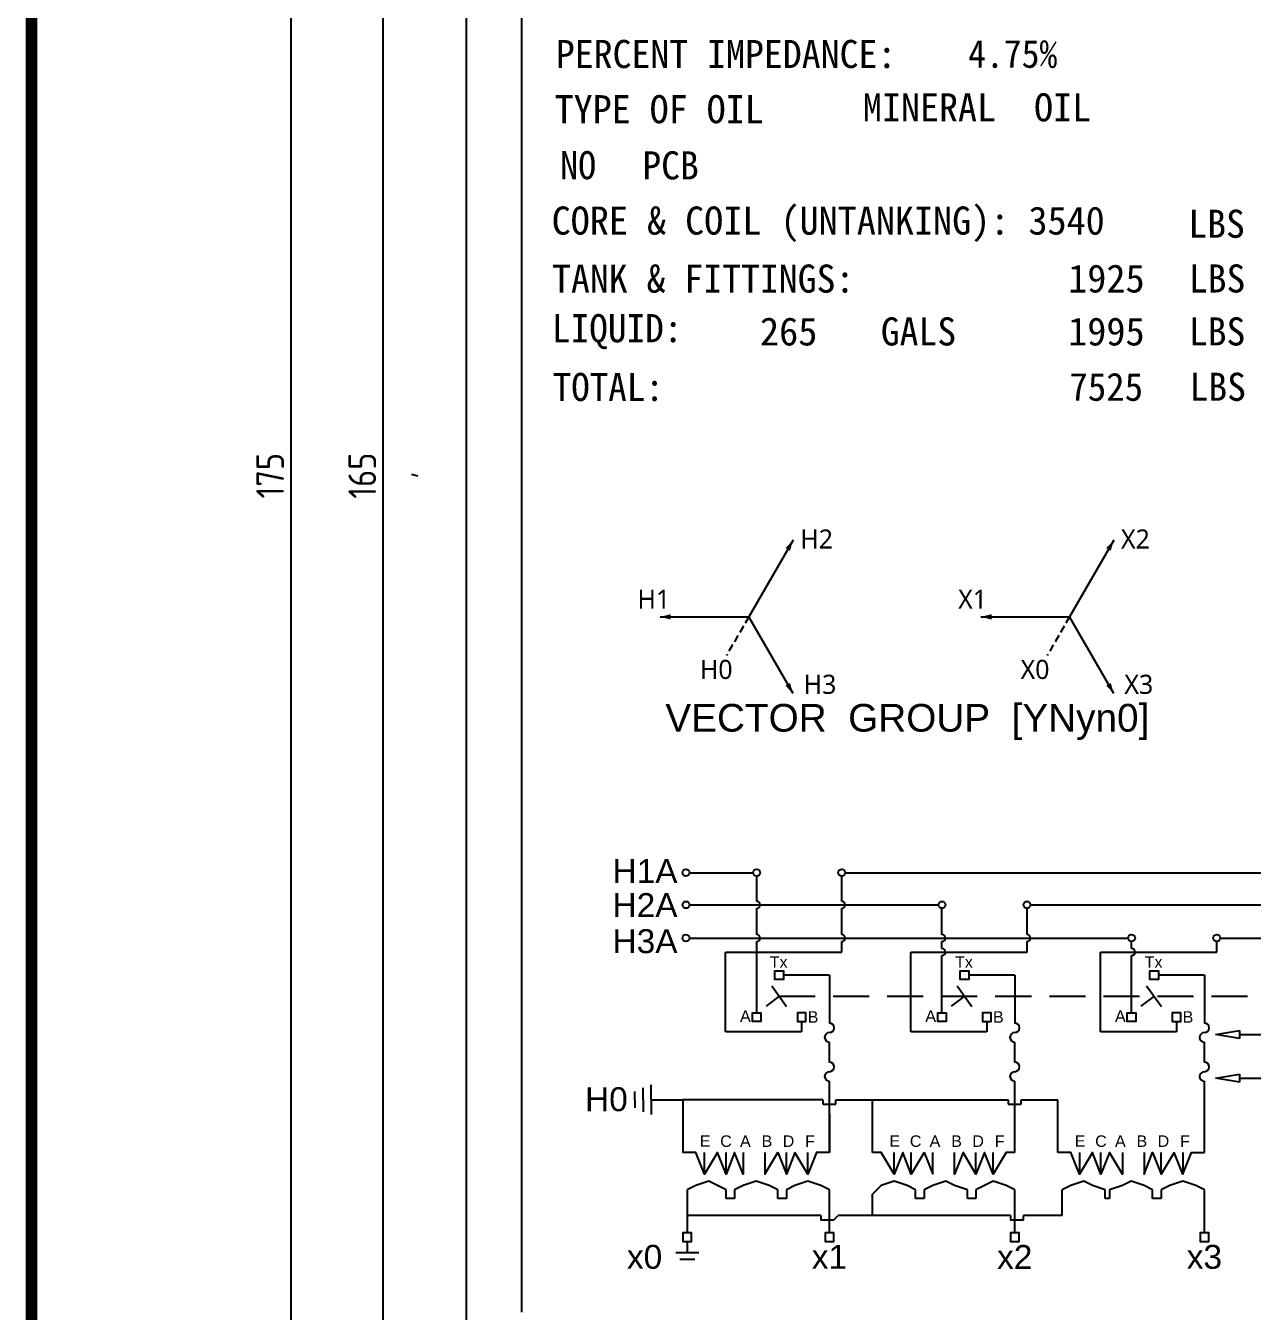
# Model space of a CAD drawing. Header units: millimetres. Extents: x 226184 to 235717, y -181921 to -175474.
# Drawn here: x 235498.4 to 235609.1, y -181563.1 to -181447 of the extents above; entities that cross this region are included whole.
import ezdxf
from ezdxf.enums import TextEntityAlignment as Align

# ---------------------------------------------------------------- set-up
doc = ezdxf.new("R2010")
doc.units = ezdxf.units.MM
doc.header["$LTSCALE"] = 13
doc.linetypes.add('DASHED', pattern=[0.75, 0.5, -0.25])
for name, color, linetype in [('1', 4, 'Continuous'), ('2', 3, 'Continuous'), ('4虚线层', 6, 'DASHED'), ('PDF_Geometry', 7, 'Continuous')]:
    doc.layers.add(name, color=color, linetype=linetype)
doc.layers.add('标注、文本', color=3, linetype='Continuous', lineweight=25)
doc.styles.add('Note Text (ANSI)', font='arial.ttf')
doc.styles.add('PDF FangSong', font='simfang.ttf')
doc.styles.get("Standard").update_dxf_attribs({"font": 'gbenor.shx', "bigfont": 'gbcbig.shx'})
doc.styles.add('宋体', font='msyh.ttf', dxfattribs={"width": 0.6})
doc.dimstyles.new('ISO-25', dxfattribs={"dimtxt": 2.5, "dimasz": 2.5, "dimexe": 1.25, "dimexo": 0.625, "dimtad": 1, "dimtxsty": 'Standard', "dimcen": 2.5, "dimadec": 0, "dimazin": 0, "dimtfac": 1, "dimtmove": 0, "dimatfit": 3, "dimfxl": 1, "dimarcsym": 0})

# ---------------------------------------------------------------- blocks, each defined once
blk = doc.blocks.new('*D159')
at = {"layer": '2', "color": 0, "linetype": 'Continuous', "lineweight": -2}
for p, q in [((235539.94, -181405.09), (235529.39, -181405.09)), ((235530.64, -181567.61), (235530.64, -181407.59)), ((235539.94, -181570.11), (235529.39, -181570.11))]:
    blk.add_line(p, q, dxfattribs=at)
at = {"layer": '2', "color": 0, "linetype": 'Continuous'}
for points in [[(235530.22, -181407.59), (235531.06, -181407.59), (235530.64, -181405.09)], [(235530.22, -181567.61), (235531.06, -181567.61), (235530.64, -181570.11)]]:
    blk.add_solid(points, dxfattribs=at)
at = {"layer": 'Defpoints', "color": 0, "linetype": 'Continuous'}
for p in [(235530.64, -181405.09), (235540.56, -181405.09), (235540.56, -181570.11)]:
    blk.add_point(p, dxfattribs=at)
at = {"layer": '2', "color": 0, "linetype": 'Continuous', "insert": (235528.76, -181487.6), "char_height": 2.5, "attachment_point": 5, "rotation": 90}
blk.add_mtext('165', dxfattribs=at)
blk = doc.blocks.new('*D160')
at = {"layer": '2', "color": 0, "linetype": 'Continuous', "lineweight": -2}
for p, q in [((235537.52, -181400.09), (235521.08, -181400.09)), ((235522.33, -181402.59), (235522.33, -181572.61)), ((235537.52, -181575.11), (235521.08, -181575.11))]:
    blk.add_line(p, q, dxfattribs=at)
at = {"layer": '2', "color": 0, "linetype": 'Continuous'}
for points in [[(235521.91, -181402.59), (235522.74, -181402.59), (235522.33, -181400.09)], [(235521.91, -181572.61), (235522.74, -181572.61), (235522.33, -181575.11)]]:
    blk.add_solid(points, dxfattribs=at)
at = {"layer": 'Defpoints', "color": 0, "linetype": 'Continuous'}
for p in [(235538.15, -181400.09), (235522.33, -181575.11), (235538.15, -181575.11)]:
    blk.add_point(p, dxfattribs=at)
at = {"layer": '2', "color": 0, "linetype": 'Continuous', "insert": (235520.45, -181487.6), "char_height": 2.5, "attachment_point": 5, "rotation": 90}
blk.add_mtext('175', dxfattribs=at)

msp = doc.modelspace()

# ---------------------------------------------------------------- linework, layer by layer
at = {"layer": '1', "color": 0, "linetype": 'Continuous'}
msp.add_line((235498.925, -181682.674), (235498.925, -181333.654), dxfattribs=at)
at = {"layer": '1', "const_width": 1.05}
msp.add_lwpolyline([(235498.925, -181333.654), (235716.275, -181333.654), (235716.275, -181682.674), (235498.925, -181682.674), (235498.925, -181333.654), (235716.275, -181333.654)], dxfattribs=at)
at = {"layer": '2', "linetype": 'Continuous'}
for p, q in [((235558.274, -181523.43), (235564.03, -181523.43)), ((235572.331, -181523.43), (235613.803, -181523.43)), ((235558.274, -181526.326), (235565.103, -181526.326)), ((235565.103, -181526.326), (235580.748, -181526.326)), ((235589.05, -181526.326), (235613.803, -181526.326)), ((235558.274, -181529.325), (235565.103, -181529.325)), ((235565.103, -181529.325), (235597.855, -181529.325)), ((235606.157, -181529.325), (235613.803, -181529.325)), ((235570.324, -181543.92), (235570.324, -181544.308)), ((235570.324, -181544.308), (235571.49, -181544.308)), ((235571.49, -181544.308), (235571.49, -181543.92)), ((235574.795, -181548.677), (235574.795, -181543.92)), ((235587.042, -181543.92), (235587.042, -181544.308)), ((235587.042, -181544.308), (235588.209, -181544.308)), ((235588.209, -181544.308), (235588.209, -181543.92)), ((235591.513, -181548.677), (235591.513, -181543.92))]:
    msp.add_line(p, q, dxfattribs=at)
at = {"layer": '2'}
for p, q in [((235570.907, -181532.684), (235570.907, -181536.994)), ((235587.625, -181532.684), (235587.625, -181536.994)), ((235604.733, -181532.684), (235604.733, -181536.994)), ((235570.324, -181543.92), (235557.688, -181543.92)), ((235571.49, -181543.92), (235587.042, -181543.92)), ((235588.209, -181543.92), (235591.513, -181543.92))]:
    msp.add_line(p, q, dxfattribs=at)
at = {"layer": '2', "color": 3}
for p, q in [((235607.905, -181538.015), (235616.345, -181538.015)), ((235607.905, -181541.958), (235616.345, -181541.958))]:
    msp.add_line(p, q, dxfattribs=at)
at = {"layer": '2'}
for points in [[(235567.625, -181493.418), (235563.628, -181500.341)], [(235596.562, -181493.418), (235592.565, -181500.341)], [(235555.635, -181500.341), (235563.628, -181500.341)], [(235567.625, -181507.264), (235563.628, -181500.341)], [(235584.571, -181500.341), (235592.565, -181500.341)], [(235596.562, -181507.264), (235592.565, -181500.341)]]:
    msp.add_lwpolyline(points, dxfattribs=at)
for points in [[(235567.625, -181493.418, 0, 0.48, 0), (235567.146, -181494.249, 0.48, 0.48, 0)], [(235596.562, -181493.418, 0, 0.48, 0), (235596.082, -181494.249, 0.48, 0.48, 0)], [(235555.635, -181500.341, 0, 0.48, 0), (235556.594, -181500.341, 0.48, 0.48, 0)], [(235584.571, -181500.341, 0, 0.48, 0), (235585.531, -181500.341, 0.48, 0.48, 0)], [(235567.625, -181507.264, 0, 0.48, 0), (235567.146, -181506.433, 0.48, 0.48, 0)], [(235596.562, -181507.264, 0, 0.48, 0), (235596.082, -181506.433, 0.48, 0.48, 0)]]:
    msp.add_lwpolyline(points, format="xyseb", dxfattribs=at)
at = {"layer": '2', "linetype": 'Continuous'}
for points in [[(235564.342, -181526.013), (235564.342, -181523.743)], [(235564.342, -181529.012), (235564.342, -181526.638)], [(235581.061, -181529.012), (235581.061, -181526.638)], [(235564.342, -181536.068), (235564.342, -181529.638)], [(235581.061, -181530.275), (235581.061, -181529.638)], [(235598.168, -181530.275), (235598.168, -181529.638)], [(235581.061, -181536.068), (235581.061, -181530.9)], [(235598.168, -181536.068), (235598.168, -181530.9)], [(235565.982, -181532.684), (235565.982, -181532.295), (235566.371, -181532.295), (235566.76, -181532.295), (235566.76, -181532.684), (235566.76, -181533.073), (235566.371, -181533.073), (235565.982, -181533.073), (235565.982, -181532.684)], [(235582.701, -181532.684), (235582.701, -181532.295), (235583.089, -181532.295), (235583.478, -181532.295), (235583.478, -181532.684), (235583.478, -181533.073), (235583.089, -181533.073), (235582.701, -181533.073), (235582.701, -181532.684)], [(235599.808, -181532.684), (235599.808, -181532.295), (235600.197, -181532.295), (235600.585, -181532.295), (235600.585, -181532.684), (235600.585, -181533.073), (235600.197, -181533.073), (235599.808, -181533.073), (235599.808, -181532.684)], [(235563.954, -181536.457), (235563.954, -181536.068), (235564.342, -181536.068), (235564.731, -181536.068), (235564.731, -181536.457), (235564.731, -181536.846), (235564.342, -181536.846), (235563.954, -181536.846), (235563.954, -181536.457)], [(235568.788, -181536.457), (235568.788, -181536.068), (235568.4, -181536.068), (235568.011, -181536.068), (235568.011, -181536.457), (235568.011, -181536.846), (235568.4, -181536.846), (235568.788, -181536.846), (235568.788, -181536.457)], [(235580.672, -181536.457), (235580.672, -181536.068), (235581.061, -181536.068), (235581.45, -181536.068), (235581.45, -181536.457), (235581.45, -181536.846), (235581.061, -181536.846), (235580.672, -181536.846), (235580.672, -181536.457)], [(235585.507, -181536.457), (235585.507, -181536.068), (235585.118, -181536.068), (235584.729, -181536.068), (235584.729, -181536.457), (235584.729, -181536.846), (235585.118, -181536.846), (235585.507, -181536.846), (235585.507, -181536.457)], [(235597.779, -181536.457), (235597.779, -181536.068), (235598.168, -181536.068), (235598.557, -181536.068), (235598.557, -181536.457), (235598.557, -181536.846), (235598.168, -181536.846), (235597.779, -181536.846), (235597.779, -181536.457)], [(235602.614, -181536.457), (235602.614, -181536.068), (235602.225, -181536.068), (235601.836, -181536.068), (235601.836, -181536.457), (235601.836, -181536.846), (235602.225, -181536.846), (235602.614, -181536.846), (235602.614, -181536.457)], [(235570.907, -181548.677), (235570.907, -181542.247)], [(235587.625, -181548.677), (235587.625, -181542.247)], [(235604.733, -181548.677), (235604.733, -181542.247)], [(235554.83, -181543.92), (235557.688, -181543.92)], [(235557.688, -181543.92), (235557.688, -181548.677)], [(235570.907, -181548.677), (235570.907, -181545.177), (235570.907, -181548.677)], [(235561.576, -181550.621), (235560.798, -181548.677), (235559.632, -181550.621), (235558.854, -181548.677), (235557.688, -181548.677)], [(235559.632, -181550.621), (235559.632, -181548.677)], [(235563.131, -181548.677), (235563.131, -181550.621), (235562.353, -181548.677), (235561.576, -181550.621), (235561.576, -181548.677)], [(235565.075, -181548.677), (235565.075, -181550.621), (235566.241, -181548.677), (235567.019, -181550.621), (235567.019, -181548.677)], [(235567.797, -181548.677), (235567.019, -181550.621)], [(235568.963, -181550.621), (235567.797, -181548.677)], [(235570.907, -181548.677), (235569.741, -181548.677), (235568.963, -181550.621), (235568.963, -181548.677)], [(235576.739, -181550.621), (235575.573, -181548.677), (235574.795, -181548.677)], [(235579.461, -181548.677), (235578.294, -181550.621), (235577.517, -181548.677), (235576.739, -181550.621), (235576.739, -181548.677)], [(235578.294, -181550.621), (235578.294, -181548.677)], [(235579.461, -181548.677), (235580.238, -181550.621)], [(235580.238, -181550.621), (235580.238, -181548.677)], [(235587.625, -181548.677), (235586.848, -181548.677), (235585.681, -181550.621), (235584.904, -181548.677), (235584.126, -181550.621), (235582.96, -181548.677), (235582.182, -181550.621), (235582.182, -181548.677)], [(235584.126, -181550.621), (235584.126, -181548.677)], [(235585.681, -181550.621), (235585.681, -181548.677)], [(235593.457, -181548.677), (235593.457, -181550.621), (235592.68, -181548.677), (235591.513, -181548.677)], [(235597.345, -181548.677), (235597.345, -181550.621), (235596.179, -181548.677), (235595.401, -181550.621), (235594.624, -181548.677), (235593.457, -181550.621)], [(235595.401, -181550.621), (235595.401, -181548.677)], [(235599.289, -181548.677), (235599.289, -181550.621), (235600.067, -181548.677), (235600.845, -181550.621), (235600.845, -181548.677)], [(235602.011, -181548.677), (235600.845, -181550.621)], [(235602.789, -181548.677), (235602.789, -181550.621), (235602.011, -181548.677)], [(235602.789, -181550.621), (235603.566, -181548.677), (235604.733, -181548.677)], [(235561.576, -181552.041), (235560.798, -181551.653), (235560.021, -181551.264), (235558.854, -181551.653), (235558.077, -181552.041)], [(235566.241, -181552.041), (235565.464, -181551.653), (235564.297, -181551.264), (235563.131, -181551.653), (235562.353, -181552.041)], [(235570.907, -181552.041), (235570.129, -181551.653), (235568.963, -181551.264), (235567.797, -181551.653), (235567.019, -181552.041)], [(235578.683, -181552.041), (235577.905, -181551.653), (235576.739, -181551.264), (235575.573, -181551.653), (235574.795, -181552.43)], [(235583.349, -181552.041), (235582.182, -181551.653), (235581.405, -181551.264), (235580.238, -181551.653), (235579.461, -181552.041)], [(235587.625, -181552.041), (235586.848, -181551.653), (235585.681, -181551.264), (235584.904, -181551.653), (235584.126, -181552.041)], [(235595.79, -181552.041), (235594.624, -181551.653), (235593.846, -181551.264), (235592.68, -181551.653), (235591.902, -181552.041)], [(235600.067, -181552.041), (235599.289, -181551.653), (235598.123, -181551.264), (235597.345, -181551.653), (235596.179, -181552.041)], [(235604.733, -181552.041), (235603.955, -181551.653), (235602.789, -181551.264), (235601.622, -181551.653), (235600.845, -181552.041)], [(235558.077, -181552.041), (235558.077, -181555.929)], [(235561.576, -181552.819), (235561.576, -181552.041)], [(235562.353, -181552.041), (235562.353, -181552.819)], [(235566.241, -181552.819), (235566.241, -181552.041)], [(235567.019, -181552.041), (235567.019, -181552.819)], [(235570.907, -181555.929), (235570.907, -181552.041)], [(235574.795, -181554.374), (235574.795, -181552.43)], [(235578.683, -181552.819), (235578.683, -181552.041)], [(235579.461, -181552.041), (235579.461, -181552.819)], [(235583.349, -181552.819), (235583.349, -181552.041)], [(235584.126, -181552.041), (235584.126, -181552.819)], [(235587.625, -181555.929), (235587.625, -181552.041)], [(235587.625, -181552.041), (235587.625, -181552.041)], [(235591.902, -181554.374), (235591.902, -181552.041)], [(235595.79, -181552.819), (235595.79, -181552.041)], [(235596.179, -181552.041), (235596.179, -181552.819)], [(235600.067, -181552.819), (235600.067, -181552.041)], [(235600.845, -181552.041), (235600.845, -181552.819)], [(235604.733, -181555.929), (235604.733, -181552.041)], [(235604.733, -181552.041), (235604.733, -181552.041)], [(235562.353, -181552.819), (235561.576, -181552.819)], [(235567.019, -181552.819), (235566.241, -181552.819)], [(235579.461, -181552.819), (235578.683, -181552.819)], [(235584.126, -181552.819), (235583.349, -181552.819)], [(235596.179, -181552.819), (235595.79, -181552.819)], [(235600.845, -181552.819), (235600.067, -181552.819)], [(235570.129, -181554.374), (235558.077, -181554.374)], [(235570.129, -181554.374), (235570.129, -181554.763), (235570.907, -181554.763), (235571.296, -181554.763), (235571.685, -181554.374)], [(235587.237, -181554.374), (235571.685, -181554.374)], [(235587.237, -181554.374), (235587.237, -181554.763), (235587.625, -181554.763), (235588.403, -181554.763), (235588.403, -181554.374)], [(235591.902, -181554.374), (235588.403, -181554.374)], [(235558.465, -181556.318), (235558.465, -181555.929), (235558.077, -181555.929), (235557.688, -181555.929), (235557.688, -181556.318), (235557.688, -181556.707), (235558.077, -181556.707), (235558.465, -181556.707), (235558.465, -181556.318)], [(235571.296, -181556.318), (235571.296, -181555.929), (235570.907, -181555.929), (235570.518, -181555.929), (235570.518, -181556.318), (235570.518, -181556.707), (235570.907, -181556.707), (235571.296, -181556.707), (235571.296, -181556.318)], [(235588.014, -181556.318), (235588.014, -181555.929), (235587.625, -181555.929), (235587.237, -181555.929), (235587.237, -181556.318), (235587.237, -181556.707), (235587.625, -181556.707), (235588.014, -181556.707), (235588.014, -181556.318)], [(235605.121, -181556.318), (235605.121, -181555.929), (235604.733, -181555.929), (235604.344, -181555.929), (235604.344, -181556.318), (235604.344, -181556.707), (235604.733, -181556.707), (235605.121, -181556.707), (235605.121, -181556.318)]]:
    msp.add_lwpolyline(points, dxfattribs=at)
at = {"layer": '2'}
for centre, start, end in [((235570.907, -181537.426), 270, 90), ((235587.625, -181537.426), 270, 90), ((235604.733, -181537.426), 270, 90), ((235570.907, -181538.29), 90, 270), ((235587.625, -181538.29), 90, 270), ((235604.733, -181538.29), 90, 270), ((235570.907, -181540.951), 270, 90), ((235587.625, -181540.951), 270, 90), ((235604.733, -181540.951), 270, 90), ((235570.907, -181541.815), 90, 270), ((235587.625, -181541.815), 90, 270), ((235604.733, -181541.815), 90, 270)]:
    msp.add_arc(centre, 0.432, start, end, dxfattribs=at)
at = {"layer": '4虚线层', "ltscale": 0.1}
for p, q in [((235563.628, -181500.341), (235561.614, -181503.829)), ((235592.565, -181500.341), (235590.551, -181503.829))]:
    msp.add_line(p, q, dxfattribs=at)
at = {"layer": '4虚线层', "ltscale": 0.5}
msp.add_line((235566.371, -181534.57), (235616.473, -181534.57), dxfattribs=at)
at = {"layer": 'PDF_Geometry', "lineweight": 25}
for points in [[(235538.15, -181400.093), (235688.171, -181400.093), (235688.171, -181575.109), (235538.15, -181575.109), (235538.15, -181400.093)], [(235543.149, -181563.089), (235543.149, -181412.057)], [(235533.769, -181487.657), (235533.207, -181487.489)]]:
    msp.add_lwpolyline(points, dxfattribs=at)
at = {"layer": '标注、文本'}
for p, q in [((235572.019, -181526.013), (235572.019, -181523.743)), ((235572.019, -181529.012), (235572.019, -181526.638)), ((235588.737, -181529.012), (235588.737, -181526.638)), ((235561.531, -181537.775), (235561.531, -181530.587)), ((235561.531, -181530.587), (235572.019, -181530.587)), ((235572.019, -181530.587), (235572.019, -181529.638)), ((235578.249, -181537.775), (235578.249, -181530.587)), ((235578.249, -181530.587), (235588.737, -181530.587)), ((235588.737, -181530.587), (235588.737, -181529.638)), ((235595.356, -181537.775), (235595.356, -181530.587)), ((235595.356, -181530.587), (235605.844, -181530.587)), ((235605.844, -181530.587), (235605.844, -181529.638)), ((235570.907, -181532.684), (235566.76, -181532.684)), ((235587.625, -181532.684), (235583.478, -181532.684)), ((235604.733, -181532.684), (235600.585, -181532.684)), ((235565.697, -181533.635), (235567.045, -181535.506)), ((235582.416, -181533.635), (235583.763, -181535.506)), ((235599.523, -181533.635), (235600.87, -181535.506)), ((235566.371, -181534.57), (235565.184, -181535.458)), ((235583.089, -181534.57), (235581.902, -181535.458)), ((235600.197, -181534.57), (235599.009, -181535.458)), ((235568.4, -181536.846), (235568.4, -181537.775)), ((235585.118, -181536.846), (235585.118, -181537.775)), ((235602.225, -181536.846), (235602.225, -181537.775)), ((235605.745, -181538.015), (235607.905, -181537.655)), ((235607.905, -181537.655), (235607.905, -181538.375)), ((235568.4, -181537.775), (235561.531, -181537.775)), ((235585.118, -181537.775), (235578.249, -181537.775)), ((235602.225, -181537.775), (235595.356, -181537.775)), ((235607.905, -181538.375), (235605.745, -181538.015)), ((235605.745, -181541.958), (235607.905, -181541.598)), ((235607.905, -181542.318), (235605.745, -181541.958)), ((235607.905, -181541.598), (235607.905, -181542.318)), ((235553.362, -181543.92), (235553.362, -181543.185)), ((235554.096, -181543.92), (235554.096, -181542.839)), ((235554.83, -181543.92), (235554.83, -181542.577)), ((235553.362, -181543.92), (235553.362, -181544.654)), ((235554.096, -181543.92), (235554.096, -181545)), ((235554.83, -181543.92), (235554.83, -181545.262)), ((235558.077, -181556.707), (235558.077, -181557.734)), ((235559.117, -181557.734), (235557.037, -181557.734)), ((235558.75, -181558.327), (235557.403, -181558.327))]:
    msp.add_line(p, q, dxfattribs=at)
at = {"layer": '标注、文本', "ltscale": 0.865887}
for p, q in [((235570.907, -181540.519), (235570.907, -181538.722)), ((235587.625, -181540.519), (235587.625, -181538.722)), ((235604.733, -181540.519), (235604.733, -181538.722))]:
    msp.add_line(p, q, dxfattribs=at)
at = {"layer": '标注、文本'}
for centre in [(235557.961, -181523.43), (235564.342, -181523.43), (235572.019, -181523.43), (235557.961, -181526.326), (235581.061, -181526.326), (235588.737, -181526.326), (235557.961, -181529.325), (235598.168, -181529.325), (235605.844, -181529.325)]:
    msp.add_circle(centre, 0.313, dxfattribs=at)
for centre in [(235564.342, -181526.326), (235572.019, -181526.326), (235564.342, -181529.325), (235572.019, -181529.325), (235581.061, -181529.325), (235588.737, -181529.325), (235581.061, -181530.587), (235598.168, -181530.587)]:
    msp.add_arc(centre, 0.313, 270, 90, dxfattribs=at)

# ---------------------------------------------------------------- texts
at = {"layer": '2'}
for s, height, style, p in [('H2', 1.7267, '宋体', (235568.273, -181494.179)), ('X2', 1.7267, '宋体', (235597.21, -181494.179)), ('H1', 1.7267, '宋体', (235553.583, -181499.611)), ('X1', 1.7267, '宋体', (235582.52, -181499.611)), ('H0', 1.7267, '宋体', (235559.216, -181505.946)), ('X0', 1.7267, '宋体', (235588.153, -181505.946)), ('H3', 1.7267, '宋体', (235568.577, -181507.29)), ('X3', 1.7267, '宋体', (235597.514, -181507.29)), ('VECTOR  GROUP  [YNyn0]', 2.5, 'Note Text (ANSI)', (235556.105, -181510.699))]:
    msp.add_text(s, height=height, dxfattribs=dict(at, style=style)).set_placement(p)
at = {"layer": '2', "style": 'Note Text (ANSI)'}
for s, p in [('H1A', (235557.206, -181524.361)), ('H2A', (235557.206, -181527.432)), ('H3A', (235557.206, -181530.685)), ('H0', (235552.714, -181544.947))]:
    msp.add_text(s, height=2.16, dxfattribs=at).set_placement(p, align=Align.RIGHT)
for s, height, p in [('Tx', 1.0368, (235566.323, -181531.485)), ('Tx', 1.0368, (235583.041, -181531.485)), ('Tx', 1.0368, (235600.149, -181531.485)), ('A', 1.037, (235563.323, -181536.37)), ('B', 1.037, (235569.428, -181536.446)), ('A', 1.037, (235580.041, -181536.37)), ('B', 1.037, (235586.147, -181536.446)), ('A', 1.037, (235597.148, -181536.37)), ('B', 1.037, (235603.254, -181536.446)), ('E', 1.037, (235559.695, -181547.64)), ('C', 1.037, (235561.576, -181547.649)), ('A', 1.037, (235563.322, -181547.649)), ('B', 1.037, (235565.269, -181547.649)), ('D', 1.037, (235567.213, -181547.649)), ('F', 1.037, (235569.157, -181547.649)), ('E', 1.037, (235576.803, -181547.64)), ('C', 1.037, (235578.683, -181547.649)), ('A', 1.037, (235580.429, -181547.649)), ('B', 1.037, (235582.376, -181547.649)), ('D', 1.037, (235584.32, -181547.649)), ('F', 1.037, (235586.264, -181547.649)), ('E', 1.037, (235593.521, -181547.64)), ('C', 1.037, (235595.401, -181547.649)), ('A', 1.037, (235597.148, -181547.649)), ('B', 1.037, (235599.094, -181547.649)), ('D', 1.037, (235601.038, -181547.649)), ('F', 1.037, (235602.982, -181547.649)), ('x0', 2.16, (235554.23, -181558.089)), ('x1', 2.16, (235570.907, -181558.089)), ('x2', 2.16, (235587.625, -181558.089)), ('x3', 2.16, (235604.733, -181558.089))]:
    msp.add_text(s, height=height, dxfattribs=at).set_placement(p, align=Align.MIDDLE)
at = {"layer": '2', "linetype": 'Continuous', "char_height": 2.53409, "attachment_point": 7, "style": 'PDF FangSong'}
for s, insert in [('\\W0.990022;PERCENT IMPEDANCE:', (235546.219, -181450.853)), ('{\\W0.9335;4.75%}', (235583.419, -181450.839)), ('\\W0.994479;TYPE OF OIL', (235546.117, -181455.835)), ('{\\W0.9956;MINERAL  OIL}', (235573.92, -181455.668)), ('\\W0.943330;NO', (235546.61, -181460.888)), ('\\W0.986198;PCB', (235554.024, -181460.903)), ('{\\W0.9982;CORE & COIL (UNTANKING): 3540}', (235545.842, -181466.521)), ('\\W0.985571;LBS', (235603.286, -181466.174)), ('\\W0.988717;TANK & FITTINGS:', (235545.886, -181471.126)), ('{\\W1.001;1925}', (235592.44, -181471.112)), ('\\W0.985572;LBS', (235603.33, -181471.112)), ('{\\W0.976;LIQUID:}', (235545.871, -181476.194)), ('{\\W1.002;265}', (235564.638, -181475.89)), ('{\\W0.9851;GALS}', (235575.542, -181475.89)), ('{\\W1.001;1995}', (235592.44, -181475.89)), ('\\W0.985572;LBS', (235603.33, -181475.89)), ('\\W0.968789;TOTAL:', (235545.943, -181480.9)), ('{\\W0.9641;7525}', (235592.556, -181480.886)), ('\\W0.985572;LBS', (235603.388, -181480.886))]:
    msp.add_mtext(s, dxfattribs=dict(at, insert=insert))

# ---------------------------------------------------------------- dimensions: what is measured, and where the dimension line sits
at = {"layer": '2', "linetype": 'Continuous'}
for base, p1, p2, picture, middle in [((235522.328, -181575.109), (235538.15, -181400.093), (235538.15, -181575.109), '*D160', (235520.453, -181487.601)), ((235530.64, -181405.092), (235540.565, -181570.11), (235540.565, -181405.092), '*D159', (235528.765, -181487.601))]:
    dim = msp.add_linear_dim(base=base, p1=p1, p2=p2, angle=90, dimstyle='ISO-25', override={"dimdec": 0}, dxfattribs=at)
    dim.commit()
    dim.dimension.update_dxf_attribs({"geometry": picture, "text_midpoint": middle})

doc.saveas('drawing.dxf')
